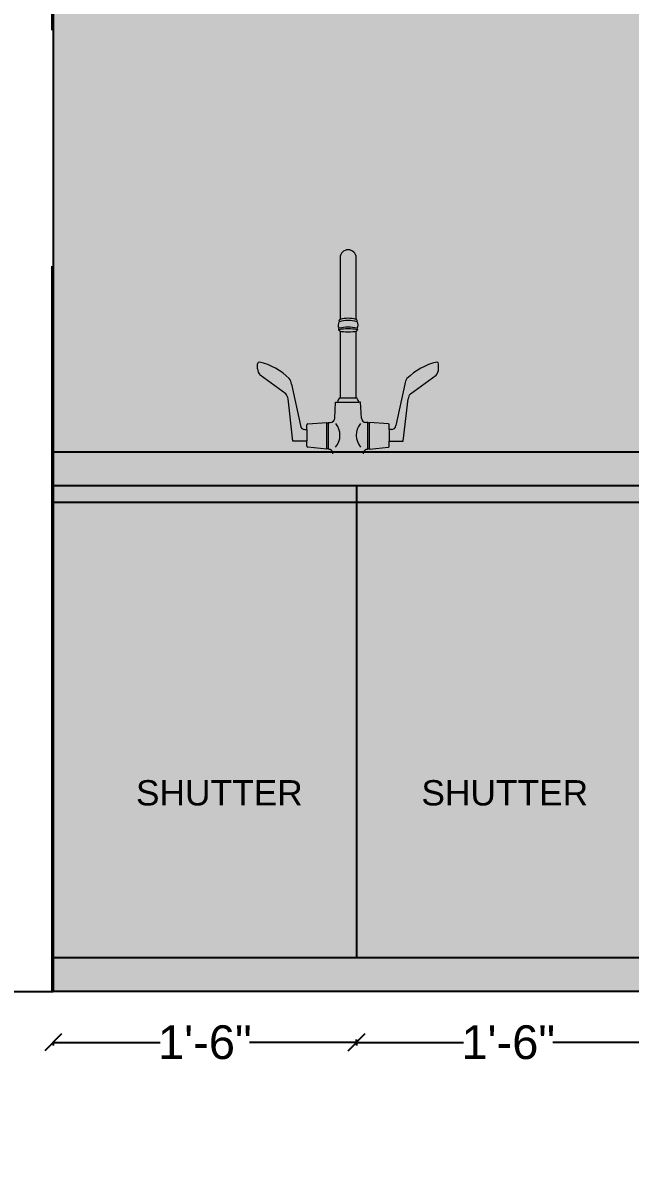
# Model space of a CAD drawing. Header units: inches. Extents: x 15448 to 46480, y -8154 to 0.
# Drawn here: x 17748.4 to 17784.4, y -1812.9 to -1744.9 of the extents above; entities that cross this region are included whole.
import ezdxf

# ---------------------------------------------------------------- set-up
doc = ezdxf.new("R2010")
doc.units = ezdxf.units.IN
doc.header["$MEASUREMENT"] = 0
doc.layers.add('IEL-HATCH-002', color=7, linetype='Continuous')
doc.layers.add('PDF4_Text', color=7, linetype='Continuous')
doc.styles.add('b.k', font='verdana.ttf')
doc.styles.add('PDF Arial', font='arial.ttf')
doc.styles.get("Standard").update_dxf_attribs({"font": 'arial.ttf'})
doc.dimstyles.get("Standard").update_dxf_attribs({"dimtxt": 0.18, "dimasz": 0.18, "dimexe": 0.18, "dimexo": 0.0625, "dimgap": 0.09, "dimtad": 0, "dimtih": 1, "dimtoh": 1, "dimdec": 0, "dimzin": 0, "dimdsep": 46, "dimlunit": 4, "dimtxsty": 'Standard', "dimcen": 0.09, "dimadec": 0, "dimazin": 0, "dimtfac": 1, "dimtdec": 0, "dimtofl": 0, "dimtmove": 0, "dimatfit": 3, "dimfxl": 1, "dimtolj": 1, "dimtzin": 0, "dimarcsym": 0})
doc.dimstyles.new('STANDARD$0', dxfattribs={"dimscale": 0, "dimtxt": 6, "dimasz": 3, "dimexe": 2, "dimexo": 2, "dimgap": 0, "dimtad": 0, "dimtih": 1, "dimtoh": 1, "dimdec": 1, "dimzin": 0, "dimdsep": 46, "dimlunit": 4, "dimtxsty": 'b.k', "dimcen": 2.5, "dimclrd": 256, "dimclre": 256, "dimclrt": 256, "dimadec": 0, "dimazin": 0, "dimtfac": 1, "dimtdec": 1, "dimtofl": 0, "dimtmove": 2, "dimatfit": 2, "dimfxl": 1, "dimfrac": 2, "dimtolj": 1, "dimtzin": 0, "dimlwd": 9, "dimlwe": 9, "dimarcsym": 0})

# ---------------------------------------------------------------- blocks, each defined once
blk = doc.blocks.new('_Oblique')
at = {"color": 0, "linetype": 'ByBlock', "lineweight": -2}
blk.add_line((-0.5, -0.5), (0.5, 0.5), dxfattribs=at)
blk = doc.blocks.new('*D80')
at = {"color": 1, "lineweight": -2, "transparency": 16777216}
for p, q in [((17815.42748877933, -4.230230480988611), (17815.42748877933, -4.010860402248454)), ((17776.92748877933, -4.151490323508133), (17776.92748877933, -4.37086040224829)), ((17776.92748877933, -4.19086040224829), (17793.42991715587, -4.19086040224829)), ((17815.42748877933, -4.19086040224829), (17798.9250604028, -4.19086040224829))]:
    blk.add_line(p, q, dxfattribs=at)
at = {"layer": 'Defpoints', "color": 0, "transparency": 16777216}
for p in [(17776.92748877933, 4.547473508864641e-13), (17815.42748877933, -4.19086040224829), (17815.42748877933, -3077.581337791647)]:
    blk.add_point(p, dxfattribs=at)
at = {"color": 1, "lineweight": -2, "transparency": 16777216, "rotation": 180}
blk.add_blockref('_Oblique', (17776.92748877933, -4.19086040224829), dxfattribs=at)
at = {"color": 1, "lineweight": -2, "transparency": 16777216}
blk.add_blockref('_Oblique', (17815.42748877933, -4.19086040224829), dxfattribs=at)
at = {"color": 1, "lineweight": 5, "transparency": 16777216, "insert": (17796.17748877933, -4.19086040224829), "char_height": 2, "attachment_point": 5}
blk.add_mtext('\\A1;3\'-3"', dxfattribs=at)
blk = doc.blocks.new('*D230')
at = {"color": 1, "lineweight": -2, "transparency": 16777216}
for p, q in [((17768.18194405507, -1805.322304177645), (17768.18194405507, -1805.142304177645)), ((17750.18194405507, -1805.282934098905), (17750.18194405507, -1805.502304177646)), ((17750.18194405507, -1805.322304177645), (17756.5278240005, -1805.322304177645)), ((17768.18194405507, -1805.322304177645), (17761.83606410964, -1805.322304177645))]:
    blk.add_line(p, q, dxfattribs=at)
at = {"layer": 'Defpoints', "color": 0, "transparency": 16777216}
for p in [(17750.18194405507, -1774.305809713263), (17750.18194405507, -1805.322304177645), (17768.18194405507, -1805.322304177645)]:
    blk.add_point(p, dxfattribs=at)
at = {"color": 1, "lineweight": -2, "transparency": 16777216, "rotation": 180}
blk.add_blockref('_Oblique', (17750.18194405507, -1805.322304177645), dxfattribs=at)
at = {"color": 1, "lineweight": -2, "transparency": 16777216}
blk.add_blockref('_Oblique', (17768.18194405507, -1805.322304177645), dxfattribs=at)
at = {"color": 1, "transparency": 16777216, "insert": (17759.18194405507, -1805.322304177645), "char_height": 2, "attachment_point": 5}
blk.add_mtext('\\A1;1\'-6"', dxfattribs=at)
blk = doc.blocks.new('*D231')
at = {"color": 1, "lineweight": -2, "transparency": 16777216}
for p, q in [((17786.18194405507, -1805.322304177645), (17786.18194405507, -1805.142304177645)), ((17768.18194405507, -1805.282934098905), (17768.18194405507, -1805.502304177646)), ((17768.18194405507, -1805.322304177645), (17774.5278240005, -1805.322304177645)), ((17786.18194405507, -1805.322304177645), (17779.83606410964, -1805.322304177645))]:
    blk.add_line(p, q, dxfattribs=at)
at = {"layer": 'Defpoints', "color": 0, "transparency": 16777216}
for p in [(17768.18194405507, -1774.305809713258), (17786.18194405507, -1805.322304177645), (17786.18194405507, -1805.322304177645)]:
    blk.add_point(p, dxfattribs=at)
at = {"color": 1, "lineweight": -2, "transparency": 16777216, "rotation": 180}
blk.add_blockref('_Oblique', (17768.18194405507, -1805.322304177645), dxfattribs=at)
at = {"color": 1, "lineweight": -2, "transparency": 16777216}
blk.add_blockref('_Oblique', (17786.18194405507, -1805.322304177645), dxfattribs=at)
at = {"color": 1, "transparency": 16777216, "insert": (17777.18194405507, -1805.322304177645), "char_height": 2, "attachment_point": 5}
blk.add_mtext('\\A1;1\'-6"', dxfattribs=at)
blk = doc.blocks.new('9I8UYTFRD')
at = {"lineweight": 0}
for p, q in [((16583.78773360515, -2758.366087550025), (16583.78773360515, -2762.021238664136)), ((16584.7452395985, -2762.021238664136), (16584.7452395985, -2758.366087550039)), ((16583.78501156922, -2762.710759276077), (16583.78501156922, -2766.665494101981)), ((16584.74251756256, -2766.665494101981), (16584.74251756256, -2762.710759276077)), ((16578.89689048971, -2764.960950730365), (16578.89689048971, -2764.661003013884)), ((16589.63063864207, -2764.960950730365), (16589.63063864207, -2764.661003013884)), ((16580.56233588687, -2766.431808813046), (16579.04026147101, -2765.324236444998)), ((16580.90447372902, -2765.861484641151), (16581.432549396, -2768.32027405961)), ((16587.62305540276, -2765.861484641151), (16587.09497973578, -2768.32027405961)), ((16587.96519324493, -2766.431808813046), (16589.48726766078, -2765.324236444998)), ((16580.98893675057, -2769.245440806266), (16580.7029024002, -2766.740543671371)), ((16583.47186908712, -2767.87564736497), (16583.51903768218, -2766.931467989019)), ((16583.51903768218, -2766.931467989019), (16583.625427237, -2766.931467989019)), ((16583.625427237, -2766.931467989019), (16584.90210189479, -2766.931467989019)), ((16583.78501156922, -2766.665494101981), (16584.74251756256, -2766.665494101981)), ((16585.0084914496, -2766.931467989019), (16584.90210189479, -2766.931467989019)), ((16585.05566004468, -2767.87564736497), (16585.0084914496, -2766.931467989019)), ((16587.53859238122, -2769.245440806266), (16587.82462673158, -2766.740543671371)), ((16581.69712104907, -2768.558972518498), (16581.82260324715, -2768.558972518498)), ((16581.82260324715, -2768.558972518498), (16581.82260324715, -2768.266440944932)), ((16581.82260324715, -2768.558972518498), (16581.82260324715, -2769.245440806266)), ((16581.87177983896, -2768.213398145912), (16582.99353835516, -2768.136409877687)), ((16582.99353835516, -2768.180853302667), (16583.09992790999, -2768.128350480656)), ((16582.99353835516, -2768.136409877687), (16582.99353835516, -2768.180853302667)), ((16582.99353835516, -2769.671690980886), (16582.99353835516, -2768.180853302667)), ((16583.09992790999, -2769.724193802893), (16583.09992790999, -2768.128350480656)), ((16583.09992790999, -2768.128350480656), (16583.20622647906, -2768.128350480656)), ((16585.42760122181, -2768.128350480656), (16585.32130265273, -2768.128350480656)), ((16585.42760122181, -2769.724193802893), (16585.42760122181, -2768.128350480656)), ((16585.53399077662, -2768.180853302667), (16585.42760122181, -2768.128350480656)), ((16586.65574929283, -2768.213398145912), (16585.53399077662, -2768.136409877687)), ((16585.53399077662, -2768.136409877687), (16585.53399077662, -2768.180853302667)), ((16585.53399077662, -2769.671690980886), (16585.53399077662, -2768.180853302667)), ((16586.70492588464, -2768.558972518498), (16586.70492588464, -2768.266440944932)), ((16586.70492588464, -2768.558972518498), (16586.70492588464, -2769.245440806266)), ((16586.83040808271, -2768.558972518498), (16586.70492588464, -2768.558972518498)), ((16581.82260324715, -2769.245440806266), (16580.98893675057, -2769.245440806266)), ((16581.82260324715, -2769.537972379832), (16581.82260324715, -2769.245440806266)), ((16586.70492588464, -2769.537972379832), (16586.70492588464, -2769.245440806266)), ((16586.70492588464, -2769.245440806266), (16587.53859238122, -2769.245440806266)), ((16582.99353835517, -2769.716134405862), (16581.87177983896, -2769.591015178852)), ((16583.09992790999, -2769.724193802893), (16582.99353835517, -2769.671690980886)), ((16582.99353835517, -2769.671690980886), (16582.99353835517, -2769.716134405862)), ((16585.42760122181, -2769.724193802893), (16585.53399077662, -2769.671690980886)), ((16585.53399077662, -2769.716134405862), (16586.65574929283, -2769.591015178852)), ((16585.53399077662, -2769.671690980886), (16585.53399077662, -2769.716134405862))]:
    blk.add_line(p, q, dxfattribs=at)
for centre, radius, start, end in [((16584.26648660182, -2758.36710991797), 0.4787540882936318, 0.1223538645905509, 179.8776461354094), ((16583.97832709019, -2762.359134353654), 0.3118063337434918, 140.4177340576887, 217.98515085909), ((16583.80691398278, -2762.106575314618), 0.08746559781497727, 102.6673660534285, 218.0260857317817), ((16584.26376456589, -2764.350483221737), 1.876211820525014, 73.55346756530395, 106.4465324346961), ((16584.2675332912, -2763.948367651046), 1.864676496936835, 73.56957674209235, 106.4974964802546), ((16584.26648660183, -2763.815950904085), 1.857470445539304, 75.06372270297324, 104.9362772970268), ((16584.71955312657, -2762.108670097659), 0.09112656258731817, 325.8407301976771, 73.62774472108515), ((16584.56267377025, -2762.355437524267), 0.3036703526516547, 319.9002363888092, 40.09976361119082), ((16583.76136172815, -2762.613333982892), 0.06862755520546777, 114.804740429168, 245.195259570832), ((16583.80598756277, -2762.622739534661), 0.09048462402119431, 215.7695111860157, 256.5958524688966), ((16584.72149064269, -2762.622663511534), 0.09057038749079653, 283.4243376118517, 324.2102987334277), ((16584.76616740364, -2762.613333982892), 0.06862755520537994, 294.804740429168, 65.195259570832), ((16579.00328004453, -2764.661003013884), 0.1063895548158282, 90, 180), ((16578.14567371192, -2768.198104769392), 3.743062589664376, 45.37414805875265, 76.75479752764352), ((16590.38185541987, -2768.198104769392), 3.743062589664376, 103.2452024723565, 134.6258519412473), ((16589.52424908726, -2764.661003013884), 0.1063895548158282, 0, 90), ((16579.4288382638, -2764.960950730365), 0.531947774079197, 180, 223.0734165504088), ((16589.098690868, -2764.960950730365), 0.531947774079197, 316.9265834495912, 0), ((16580.11599864483, -2765.983902037344), 0.7979216611187051, 8.825191446095005, 34.310393259942), ((16588.41153048696, -2765.983902037344), 0.7979216611188433, 145.689606740058, 171.174808553905), ((16580.17375909408, -2766.795094527675), 0.5319477740791564, 5.885987831976593, 43.07341655040884), ((16588.35377003771, -2766.795094527675), 0.5319477740792824, 136.9265834495912, 174.1140121680234), ((16584.04530148023, -2767.002530291771), 0.4258453134623725, 127.6785748136252, 170.393912118782), ((16584.48222765156, -2767.002530291771), 0.4258453134622449, 9.606087881218045, 52.32142518637482), ((16583.20622647906, -2767.862376593617), 0.2659738870395704, 270, 357.1400386724407), ((16585.32130265273, -2767.862376593617), 0.2659738870395704, 182.8599613275592, 270), ((16581.69712104907, -2768.292998631459), 0.26597388703954, 185.8859878319766, 270), ((16581.87579802456, -2768.266440944932), 0.05319477740791408, 94.33209030129878, 180), ((16582.68680808173, -2768.894769058297), 1.094949001923583, 319.9184086519199, 39.07170860968225), ((16585.84072105006, -2768.894769058297), 1.094949001923583, 140.9282913903178, 220.0815913480801), ((16586.65173110723, -2768.266440944932), 0.05319477740791408, 0, 85.66790969870122), ((16586.83040808271, -2768.292998631459), 0.26597388703954, 270, 354.1140121680234), ((16581.87579802456, -2769.537972379832), 0.05319477740796155, 180, 265.6679096987012), ((16583.09992790999, -2769.990167689935), 0.2659738870395445, 357.1400386724407, 90), ((16585.42760122181, -2769.990167689935), 0.2659738870395445, 90, 182.8599613275592), ((16586.65173110723, -2769.537972379832), 0.05319477740796155, 274.3320903012988, 0)]:
    blk.add_arc(centre, radius, start, end, dxfattribs=at)
for major_axis, ratio, start_param, end_param in [((0.5319477740791245, 6.239788973268863e-14), 0.1725725387257224, -0.05324306877923357, 3.194835722368983), ((0.531947774079175, 3.257133120195141e-17), 0.172572538725706, 3.592619465386186, 5.832158495383191)]:
    blk.add_ellipse((16584.26376456589, -2762.670744767791), major_axis=major_axis, ratio=ratio, start_param=start_param, end_param=end_param, dxfattribs=at)
blk = doc.blocks.new('rbg')
at = {"layer": 'IEL-HATCH-002', "true_color": 0x636466, "transparency": 33554687}
h = blk.add_hatch(color=251, dxfattribs=at)
h.dxf.hatch_style = 1
edge = h.paths.add_edge_path()
edge.add_ellipse((16162.77407827364, -2026.778419374701), major_axis=(0.5319477740792241, 3.257240694198406e-17), ratio=0.1725725387255677, start_angle=205.8419327633244, end_angle=334.1580672366752, ccw=False)
edge.add_line((16162.29532527697, -2026.818433882989), (16162.29532527697, -2030.773168708891))
edge.add_line((16162.29532527697, -2030.773168708891), (16163.25283127031, -2030.773168708891))
edge.add_line((16163.25283127031, -2030.773168708891), (16163.25283127031, -2026.818433882989))
h.paths.add_polyline_path([(16163.93791492956, -2032.236025087566), (16163.83161636048, -2032.236025087567, -0.3996680102520109), (16163.56597375242, -2031.98332197188), (16163.51880515735, -2031.03914259593), (16163.41241560254, -2031.03914259593), (16162.13574094475, -2031.03914259593), (16162.02935138993, -2031.03914259593), (16161.98218279486, -2031.983321971876, -0.3996680102564685), (16161.71654018681, -2032.236025087567), (16161.61024161773, -2032.236025087566), (16161.61024161773, -2033.831868409806, -0.307706094489626), (16161.85756146303, -2033.999990354048), (16163.69059508426, -2033.999990354048, -0.3077060944896259), (16163.93791492956, -2033.831868409806)])
h.paths.add_polyline_path([(16161.50385206291, -2032.288527909577), (16161.50385206291, -2032.244084484597), (16160.38209354651, -2032.321072752836, 0.3922375735150578), (16160.3329169549, -2032.374115551841), (16160.3329169549, -2032.666647125408), (16160.3329169549, -2033.353115413176), (16160.3329169549, -2033.645646986742, 0.392237574813577), (16160.38209354675, -2033.698689785767), (16161.50385206292, -2033.823809012772), (16161.50385206292, -2033.779365587796)])
h.paths.add_polyline_path([(16160.3329169549, -2032.666647125408), (16160.20743475682, -2032.666647125409, -0.3844349192868502), (16159.94286310375, -2032.42794866654), (16159.41478743677, -2029.969159248081, 0.1116607967816586), (16159.2853925002, -2029.641807440894, 0.1377860701650862), (16157.51359375229, -2028.662288065978, 0.4142135624037675), (16157.40720419746, -2028.768677620794), (16157.40720419747, -2029.068625337278, 0.1901878391889804), (16157.55057517876, -2029.43191105191), (16159.0726495946, -2030.539483419946, -0.1580741381154042), (16159.21189231021, -2030.836625344886), (16159.49925045832, -2033.353115413176), (16160.3329169549, -2033.353115413176)])
h.paths.add_polyline_path([(16165.21523959239, -2032.666647125408), (16165.21523959239, -2032.374115551841, 0.3963307534029113), (16165.16531101332, -2032.321021142608), (16164.04430448437, -2032.244084484597), (16164.04430448437, -2032.288527909577), (16164.04430448437, -2033.779365587796), (16164.04430448437, -2033.823809012772), (16165.16981260634, -2033.698271560478, 0.3719132293055749), (16165.21523959239, -2033.645646986742), (16165.21523959239, -2033.353115413176)])
h.paths.add_polyline_path([(16166.33494043936, -2030.848218278005, -0.1636999569565669), (16166.47550695267, -2030.539483419962), (16167.99758136853, -2029.43191105191, 0.190187839190552), (16168.14095234983, -2029.068625337274), (16168.14095234982, -2028.768677620791, 0.414213562354826), (16168.03456279501, -2028.662288065978, 0.1377860701693942), (16166.26276404705, -2029.641807440939, 0.1116607967644996), (16166.13336911051, -2029.969159248081), (16165.60529344353, -2032.42794866654, -0.384434919286847), (16165.34072179046, -2032.666647125409), (16165.21523959239, -2032.666647125408), (16165.21523959239, -2033.353115413176), (16166.04890608897, -2033.353115413176)])
h.paths.add_polyline_path([(16163.30527223656, -2026.267511839721, 0.1446719927147592), (16162.2483283826, -2026.268130494706, 0.3519957961267001), (16162.24288431072, -2026.65871242263, -0.1445167299838967), (16163.30527223656, -2026.658712422631, 0.3649564811703376)])
h.paths.add_polyline_path([(16163.30527223657, -2026.658712422633, 0.1445167299837174), (16162.24288431073, -2026.658712422627, 0.6394683948307572), (16162.24288431072, -2026.783304756972, 0.1800470581958725), (16162.29532527697, -2026.818433882986), (16162.29532527697, -2030.773168708891), (16163.25283127031, -2030.773168708891), (16163.25283127031, -2026.818433882991, 0.1798651607330376), (16163.30527223658, -2026.783304756968, 0.6394683947050489)])
h.paths.add_polyline_path([(16163.2555533063, -2026.128913271057, 0.1320818815335537), (16162.29102914406, -2026.130800134446, 0.5238808381533202), (16162.24832838259, -2026.268130494709, -0.1446719927179822), (16163.30527223657, -2026.267511839724, 0.5083554109308823)])
h = blk.add_hatch(color=251, dxfattribs=at)
h.dxf.hatch_style = 1
edge = h.paths.add_edge_path()
edge.add_ellipse((16162.77407827364, -2026.778419374701), major_axis=(0.5319477740792241, 3.257240694198406e-17), ratio=0.1725725387255677, start_angle=205.8419327633244, end_angle=334.1580672366752, ccw=False)
edge.add_line((16162.29532527697, -2026.818433882989), (16162.29532527697, -2030.773168708891))
edge.add_line((16162.29532527697, -2030.773168708891), (16163.25283127031, -2030.773168708891))
edge.add_line((16163.25283127031, -2030.773168708891), (16163.25283127031, -2026.818433882989))
at = {"lineweight": 5}
blk.add_blockref('9I8UYTFRD', (-421.4896862922506, 735.8923253930898), dxfattribs=at)

msp = doc.modelspace()

# ---------------------------------------------------------------- hatches: boundary and pattern name
at = {"layer": 'IEL-HATCH-002', "true_color": 0xae9490, "transparency": 33554687}
h = msp.add_hatch(color=253, dxfattribs=at)
h.dxf.hatch_style = 1
h.paths.add_polyline_path([(17767.68194405507, -1682.305816504342), (17750.18194405507, -1682.305816504342), (17750.18194405507, -1708.305816504342), (17767.68194405507, -1708.305816504342), (17767.68194405507, -1706.986103409219)])
h.paths.add_polyline_path([(17785.18194405507, -1682.305816504342), (17767.68194405507, -1682.305816504342), (17767.68194405507, -1706.986103409219), (17767.68194405507, -1708.305816504342), (17785.18194405507, -1708.305816504342)])
h.paths.add_polyline_path([(17803.18194405507, -1682.305816504342), (17785.18194405507, -1682.305816504342), (17785.18194405507, -1708.305816504342), (17803.18194405507, -1708.305816504342)])
h.paths.add_polyline_path([(17821.18194405507, -1682.305816504342), (17803.18194405507, -1682.305816504342), (17803.18194405507, -1708.305816504342), (17821.18194405507, -1708.305816504342)])
h.paths.add_polyline_path([(17840.18194405508, -1682.305816504342), (17821.18194405507, -1682.305816504342), (17821.18194405507, -1708.305816504342), (17840.18194405508, -1708.305816504342)])
h.paths.add_polyline_path([(17859.18194405508, -1682.305816504342), (17840.18194405508, -1682.305816504342), (17840.18194405508, -1708.305816504342), (17859.18194405508, -1708.305816504342)])
h.paths.add_polyline_path([(17785.18194405507, -1708.305816504342), (17767.68194405507, -1708.305816504342), (17767.68194405507, -1740.305816504342), (17785.18194405507, -1740.305816504342)])
h.paths.add_polyline_path([(17767.68194405507, -1708.305816504342), (17750.18194405507, -1708.305816504342), (17750.18194405507, -1740.305816504342), (17767.68194405507, -1740.305816504342)])
h.paths.add_polyline_path([(17834.84861072174, -1708.305816504342), (17821.18194405507, -1708.305816504342), (17821.18194405507, -1740.305816504342), (17834.84861072174, -1740.305816504342)])
h.paths.add_polyline_path([(17848.51527738841, -1708.305816504342), (17840.18194405508, -1708.305816504342), (17834.84861072174, -1708.305816504342), (17834.84861072174, -1740.305816504342), (17848.51527738841, -1740.305816504342)])
h.paths.add_polyline_path([(17862.18194405508, -1708.305816504342), (17848.51527738841, -1708.305816504342), (17848.51527738841, -1740.305816504342), (17862.18194405508, -1740.305816504342)])
h.paths.add_polyline_path([(17868.02021404161, -1695.539426523792), (17859.18194405508, -1708.305816504342), (17862.18194405508, -1708.305816504342), (17877.18194405508, -1708.305816504342)])
h.paths.add_polyline_path([(17859.18194405508, -1683.223761116094), (17859.18194405508, -1708.305816504342), (17868.02021404161, -1695.539426523791)])
h.paths.add_polyline_path([(17877.18194405508, -1682.305816504342), (17859.18194405508, -1682.305816504342), (17859.18194405508, -1683.223761116094), (17868.02021404161, -1695.539426523792)])
h.paths.add_polyline_path([(17877.18194405508, -1682.305816504342), (17868.02021404161, -1695.539426523792), (17877.18194405508, -1708.305816504342)])
h.paths.add_polyline_path([(17877.18194405508, -1708.305816504342), (17862.18194405508, -1708.305816504342), (17869.68194405508, -1724.305816504342)])
h.paths.add_polyline_path([(17862.18194405508, -1708.305816504342), (17862.18194405508, -1740.305816504342), (17869.68194405508, -1724.305816504342)])
h.paths.add_polyline_path([(17877.18194405508, -1708.305816504342), (17869.68194405508, -1724.305816504342), (17877.18194405508, -1740.305816504342)])
h.paths.add_polyline_path([(17869.68194405508, -1724.305816504342), (17862.18194405508, -1740.305816504342), (17877.18194405508, -1740.305816504342)])
h.paths.add_polyline_path([(17877.18194405508, -1772.305816504342), (17853.18194405508, -1772.305816504342), (17865.18194405508, -1786.305816504342)])
h.paths.add_polyline_path([(17865.18194405508, -1786.305816504342), (17853.18194405508, -1800.305816504342), (17877.18194405508, -1800.305816504342)])
h.paths.add_polyline_path([(17877.18194405508, -1772.305816504342), (17865.18194405508, -1786.305816504342), (17877.18194405508, -1800.305816504342)])
h.paths.add_polyline_path([(17853.18194405508, -1772.305816504342), (17853.18194405508, -1800.305816504342), (17865.18194405508, -1786.305816504342)])
h.paths.add_polyline_path([(17853.18194405508, -1773.305816504342), (17836.68194389196, -1773.305816504342), (17836.68194389196, -1800.305816504342), (17853.18194405508, -1800.305816504342)])
h.paths.add_polyline_path([(17836.68194389196, -1773.305816504342), (17820.18194405508, -1773.305816504342), (17820.18194405508, -1800.305816504342), (17836.68194389196, -1800.305816504342)])
h.paths.add_polyline_path([(17820.18194405508, -1779.305816504342), (17786.18194405507, -1779.305816504342), (17786.18194405507, -1786.305816504342), (17820.18194405508, -1786.305816504342)])
h.paths.add_polyline_path([(17820.18194405508, -1773.305816504342), (17786.18194405507, -1773.305816504342), (17786.18194405507, -1778.305816504342), (17820.18194405508, -1778.305816504342)])
h.paths.add_polyline_path([(17820.18194405508, -1787.305816504342), (17786.18194405507, -1787.305816504342), (17786.18194405507, -1800.305816504342), (17820.18194405508, -1800.305816504342)])
h.paths.add_polyline_path([(17786.18194405507, -1773.305816504342), (17768.18194405507, -1773.305816504342), (17768.18194405507, -1800.305816504342), (17786.18194405507, -1800.305816504342)])
h.paths.add_polyline_path([(17768.18194405507, -1773.305816504342), (17750.18194405507, -1773.305816504342), (17750.18194405507, -1800.305816504342), (17768.18194405507, -1800.305816504342)])
h.paths.add_polyline_path([(17877.18194405508, -1800.305816504342), (17750.18194405507, -1800.305816504342), (17750.18194405507, -1802.305816504342), (17877.18194405508, -1802.305816504342)])
h.paths.add_polyline_path([(17762.64220975884, -1729.599302179649), (17776.19950853101, -1729.599302179649), (17776.19950853101, -1726.508238059595), (17762.64220975884, -1726.508238059595)], flags=9)
h.paths.add_polyline_path([(17836.64527933592, -1734.599302179649), (17844.21690280113, -1734.599302179649), (17844.21690280113, -1728.98265825059), (17836.64527933592, -1728.98265825059)], flags=24)
h.paths.add_polyline_path([(17862.15346487481, -1730.429328693066), (17878.7383898407, -1730.429328693066), (17878.7383898407, -1722.312684764007), (17862.15346487481, -1722.312684764007)], flags=9)
h.paths.add_polyline_path([(17857.42400096617, -1790.629188828697), (17874.9379845951, -1790.629188828697), (17874.9379845951, -1785.012544899639), (17857.42400096617, -1785.012544899639)], flags=9)
h.paths.add_polyline_path([(17840.05976028297, -1791.080783752757), (17850.70505359812, -1791.080783752757), (17850.70505359812, -1787.989719632703), (17840.05976028297, -1787.989719632703)], flags=24)
h.paths.add_polyline_path([(17823.12648019442, -1791.080783752757), (17833.77177350956, -1791.080783752757), (17833.77177350956, -1787.989719632703), (17823.12648019442, -1787.989719632703)], flags=24)
h.paths.add_polyline_path([(17789.52547382662, -1798.452290844554), (17815.53911639142, -1798.452290844554), (17815.53911639142, -1795.361226724499), (17789.52547382662, -1795.361226724499)], flags=24)
h.paths.add_polyline_path([(17771.55976044609, -1792.080783752757), (17782.20505376123, -1792.080783752757), (17782.20505376123, -1788.989719632703), (17771.55976044609, -1788.989719632703)], flags=24)
h.paths.add_polyline_path([(17754.62648035754, -1792.080783752757), (17765.27177367268, -1792.080783752757), (17765.27177367268, -1788.989719632703), (17754.62648035754, -1788.989719632703)], flags=24)
at = {"layer": 'IEL-HATCH-002', "true_color": 0x755f48, "transparency": 33554687}
h = msp.add_hatch(dxfattribs=at)
h.set_pattern_fill('AR-RROOF', color=37, scale=10, angle=90)
h.set_pattern_definition([(90, (1604.907876688614, 263.6941738497062), (-9.999999999999998, 22), [150, -20, 50, -10]), (90, (1599.907876688614, 276.9941738497064), (-13.3, -10), [30, -3.3, 60, -7.5]), (90, (1596.407876688614, 268.6941738497062), (-6.699999999999997, 52), [80, -14, 40, -10])])
h.paths.add_polyline_path([(17750.18194405507, -1706.305816504342), (17714.18194405507, -1706.305816504342), (17714.18194405507, -1802.305816504342), (17750.18194405507, -1802.305816504342)])
at = {"layer": 'IEL-HATCH-002', "true_color": 0xefebe6, "transparency": 33554687}
h = msp.add_hatch(color=7, dxfattribs=at)
h.dxf.hatch_style = 1
edge = h.paths.add_edge_path()
edge.add_line((17877.18194405508, -1740.305816504342), (17866.56230664026, -1740.305816504342))
edge.add_line((17866.56230664026, -1740.305816504342), (17866.56230664026, -1746.305816504342))
edge.add_line((17866.56230664026, -1746.305816504342), (17836.56230664026, -1746.305816504342))
edge.add_line((17836.56230664026, -1746.305816504342), (17836.56230664026, -1740.305816504342))
edge.add_line((17836.56230664026, -1740.305816504342), (17821.18194405507, -1740.305816504342))
edge.add_arc((17803.29176402333, -1793.84416826782), 56.44832726589844, 64.57924020242899, 71.52262198943419, ccw=False)
edge.add_line((17827.52290890427, -1742.861178272364), (17827.29176402435, -1743.347513406685))
edge.add_arc((17803.29176402333, -1793.844168267821), 55.90985737965612, 64.57924020243424, 77.3380518498787)
edge.add_arc((17803.29176402333, -1802.324517634134), 64.21087999945047, 78.9969723192388, 81.01413112799632)
edge.add_line((17813.32091672387, -1738.901704653212), (17810.99359073384, -1741.68087314405))
edge.add_line((17810.99359073384, -1741.68087314405), (17795.58993731283, -1741.68087314405))
edge.add_line((17795.58993731283, -1741.68087314405), (17793.2626113228, -1738.901704653209))
edge.add_arc((17803.29176402333, -1802.324517634134), 64.21087999945048, 98.98586887198724, 101.0030276807595)
edge.add_arc((17803.29176402333, -1793.844168267821), 55.90985737965611, 102.6619481501194, 115.420759797566)
edge.add_line((17779.29176402232, -1743.347513406686), (17779.06061914239, -1742.861178272366))
edge.add_arc((17803.29176402333, -1793.84416826782), 56.44832726589843, 99.69944547874888, 115.42075979757541, ccw=False)
edge.add_line((17793.78135889421, -1738.202764211147), (17793.7813588942, -1710.589716754079))
edge.add_line((17793.7813588942, -1710.589716754079), (17812.80216915247, -1710.589716754081))
edge.add_line((17812.80216915247, -1710.589716754081), (17812.80216915248, -1738.202764211152))
edge.add_arc((17803.29176402333, -1793.84416826782), 56.44832726589843, 71.52262198943419, 80.3005545212211, ccw=False)
edge.add_line((17821.18194405507, -1740.305816504342), (17821.18194405507, -1708.305816504342))
edge.add_line((17821.18194405507, -1708.305816504342), (17785.18194405507, -1708.305816504342))
edge.add_line((17785.18194405507, -1708.305816504342), (17785.18194405507, -1740.305816504342))
edge.add_line((17785.18194405507, -1740.305816504342), (17750.18194405507, -1740.305816504342))
edge.add_line((17750.18194405507, -1740.305816504342), (17750.18194405507, -1770.305816504342))
edge.add_line((17750.18194405507, -1770.305816504342), (17766.76543815164, -1770.305816504342))
edge.add_arc((17766.51811830635, -1770.403668447139), 0.2659738870397589, 21.58619770526947, 113.5781784777835)
edge.add_line((17766.41172875153, -1770.159899353091), (17766.41172875153, -1770.129635163066))
edge.add_line((17766.41172875153, -1770.129635163066), (17765.24079364351, -1769.999030854316))
edge.add_line((17765.24079364351, -1769.999030854316), (17765.24079364351, -1769.65894156347))
edge.add_line((17765.24079364351, -1769.65894156347), (17765.24079364351, -1768.972473275702))
edge.add_line((17765.24079364351, -1768.972473275702), (17765.24079364351, -1768.630273979468))
edge.add_line((17765.24079364351, -1768.630273979468), (17766.51633492738, -1768.542731328286))
edge.add_line((17766.51633492738, -1768.542731328286), (17766.54360047779, -1768.529275887639))
edge.add_arc((17766.62441687542, -1768.275877350821), 0.2659738870397133, 252.3109569997357, 357.1400386748787)
edge.add_line((17766.89005948348, -1768.28914812217), (17766.93722807854, -1767.344968746223))
edge.add_line((17766.93722807854, -1767.344968746223), (17767.04361763336, -1767.344968746223))
edge.add_arc((17767.46349187659, -1767.416031048975), 0.4258453134625201, 127.6785748160328, 170.3939121199089, ccw=False)
edge.add_line((17767.20320196558, -1767.078994859188), (17767.20320196558, -1763.12426003328))
edge.add_arc((17767.22417795913, -1763.036240291864), 0.09048462402216229, 136.5629318753044, 256.5958524679303, ccw=False)
edge.add_arc((17767.39651748655, -1762.772635110857), 0.3118063337435411, 140.4177340594418, 220.2322478675439, ccw=False)
edge.add_arc((17767.22510437914, -1762.520076071822), 0.08746559781488542, 102.66736605383898, 218.0260857354626, ccw=False)
edge.add_line((17767.20592400152, -1762.434739421341), (17767.20592400152, -1758.78163304312))
edge.add_arc((17767.68467699818, -1758.78061067161), 0.4787540882930991, 0.12235303022089283, 180.1223542911982, ccw=False)
edge.add_line((17768.16342999486, -1758.779588310636), (17768.16342999486, -1762.434739421336))
edge.add_arc((17768.13774352293, -1762.522170854863), 0.09112656258758058, -34.15926980995249, 73.62774472470232, ccw=False)
edge.add_arc((17767.98086416661, -1762.768938281471), 0.3036703526517747, -40.09976361160699, 40.0997636105086, ccw=False)
edge.add_arc((17768.1843578, -1763.026834740096), 0.06862755520546365, -37.445863914165784, 65.19525957482449, ccw=False)
edge.add_ellipse((17767.68195496225, -1763.084245524995), major_axis=(-0.5319477740800539, 3.257240694203488e-17), ratio=0.1725725387252985, start_angle=176.949396870645, end_angle=363.0506031293549, ccw=False)
edge.add_arc((17768.13968103905, -1763.036164268737), 0.0905703874920893, 284.25865736299437, 341.51793163322634, ccw=False)
edge.add_ellipse((17767.68195496225, -1763.084245524995), major_axis=(0.5319477740792241, 3.257240694198406e-17), ratio=0.1725725387255677, start_angle=205.8419327633244, end_angle=334.1580672366752)
edge.add_line((17768.16070795892, -1763.124260033283), (17768.16070795892, -1767.078994859183))
edge.add_arc((17767.90041804792, -1767.416031048975), 0.4258453134622523, 9.606087880091025, 52.32142518517202, ccw=False)
edge.add_line((17768.32029229115, -1767.344968746223), (17768.42668184597, -1767.344968746223))
edge.add_line((17768.42668184597, -1767.344968746223), (17768.47385044103, -1768.289148122174))
edge.add_arc((17768.73949304909, -1768.275877350821), 0.2659738870397132, 182.8599613260019, 270)
edge.add_line((17768.73949304909, -1768.541851237861), (17768.95218117299, -1768.54185123786))
edge.add_line((17768.95218117299, -1768.541851237859), (17768.95218117299, -1768.549910634891))
edge.add_line((17768.95218117299, -1768.549910634891), (17770.123116281, -1768.630273979467))
edge.add_line((17770.123116281, -1768.630273979467), (17770.123116281, -1768.972473275702))
edge.add_line((17770.123116281, -1768.972473275702), (17770.24859847908, -1768.972473275703))
edge.add_arc((17770.24859847908, -1768.706499388663), 0.2659738870392141, 270, 354.1140121628374)
edge.add_line((17770.51317013214, -1768.733774816834), (17771.04124579913, -1766.274985398375))
edge.add_arc((17771.82972088332, -1766.397402794547), 0.7979216611187371, 145.6896067433985, 171.1748085541884, ccw=False)
edge.add_arc((17773.80004581624, -1768.611605526593), 3.743062589661878, 104.012676902453, 134.6258519405013, ccw=False)
edge.add_arc((17772.94243948362, -1765.074503771088), 0.1063895548159052, 0, 117.25787937654431, ccw=False)
edge.add_line((17773.04882903843, -1765.074503771088), (17773.04882903844, -1765.374451487572))
edge.add_arc((17772.51688126436, -1765.374451487568), 0.5319477740794873, 316.92658344834155, 359.9999999996326, ccw=False)
edge.add_line((17772.90545805715, -1765.737737202204), (17771.38338364128, -1766.845309570256))
edge.add_arc((17771.77196043407, -1767.208595284881), 0.5319477740799221, 136.9265834499852, 174.114012136729)
edge.add_line((17771.24281712797, -1767.154044428299), (17770.95678277758, -1769.65894156347))
edge.add_line((17770.95678277758, -1769.65894156347), (17770.123116281, -1769.65894156347))
edge.add_line((17770.123116281, -1769.65894156347), (17770.123116281, -1769.999030854317))
edge.add_line((17770.123116281, -1769.999030854317), (17768.83582419913, -1770.142613441739))
edge.add_line((17768.83582419913, -1770.142613441739), (17768.84579161817, -1770.1376945601))
edge.add_arc((17768.84579161817, -1770.403668447139), 0.2659738870397589, 90.00000000117554, 158.4138022947305)
edge.add_line((17768.59847177288, -1770.305816504342), (17787.72914844222, -1770.305816504342))
edge.add_line((17787.72914844222, -1770.305816504342), (17787.72914844223, -1768.150358203081))
edge.add_line((17787.72914844223, -1768.150358203081), (17791.42712789868, -1768.150358203081))
edge.add_line((17791.42712789868, -1768.150358203081), (17789.83958395999, -1767.724977086758))
edge.add_line((17789.83958395999, -1767.724977086758), (17790.05227451814, -1766.93120511741))
edge.add_line((17790.05227451814, -1766.93120511741), (17791.63981845684, -1767.356586233739))
edge.add_line((17791.63981845684, -1767.356586233738), (17791.42712789867, -1768.150358203081))
edge.add_line((17791.42712789868, -1768.150358203081), (17793.6498450325, -1768.150358203081))
edge.add_line((17793.6498450325, -1768.150358203081), (17793.64984503251, -1767.328584990537))
edge.add_line((17793.6498450325, -1767.328584990537), (17794.47161824505, -1767.328584990537))
edge.add_line((17794.47161824505, -1767.328584990537), (17794.47161824505, -1768.150358203081))
edge.add_line((17794.47161824505, -1768.150358203081), (17796.69433537888, -1768.150358203082))
edge.add_line((17796.69433537887, -1768.150358203082), (17796.48164482071, -1767.356586233735))
edge.add_line((17796.48164482071, -1767.356586233735), (17798.0691887594, -1766.931205117413))
edge.add_line((17798.06918875941, -1766.931205117413), (17798.28187931757, -1767.724977086757))
edge.add_line((17798.28187931757, -1767.724977086757), (17796.69433537887, -1768.150358203082))
edge.add_line((17796.69433537887, -1768.150358203082), (17809.580456976, -1768.150358203083))
edge.add_line((17809.58045697599, -1768.150358203082), (17807.9929130373, -1767.724977086757))
edge.add_line((17807.9929130373, -1767.724977086757), (17808.20560359545, -1766.93120511741))
edge.add_line((17808.20560359545, -1766.93120511741), (17809.79314753415, -1767.356586233736))
edge.add_line((17809.79314753415, -1767.356586233736), (17809.58045697599, -1768.150358203083))
edge.add_line((17809.58045697599, -1768.150358203082), (17811.80317410981, -1768.150358203083))
edge.add_line((17811.80317410981, -1768.150358203083), (17811.80317410981, -1767.328584990539))
edge.add_line((17811.80317410981, -1767.328584990538), (17812.62494732236, -1767.328584990538))
edge.add_line((17812.62494732236, -1767.328584990538), (17812.62494732236, -1768.150358203083))
edge.add_line((17812.62494732236, -1768.150358203083), (17814.84766445618, -1768.150358203083))
edge.add_line((17814.84766445618, -1768.150358203083), (17814.63497389802, -1767.356586233735))
edge.add_line((17814.63497389802, -1767.356586233735), (17816.22251783672, -1766.93120511741))
edge.add_line((17816.22251783672, -1766.93120511741), (17816.43520839488, -1767.724977086759))
edge.add_line((17816.43520839488, -1767.724977086759), (17814.84766445617, -1768.150358203083))
edge.add_line((17814.84766445617, -1768.150358203083), (17818.54564391264, -1768.150358203083))
edge.add_line((17818.54564391264, -1768.150358203083), (17818.54564391262, -1770.305816504342))
edge.add_line((17818.54564391261, -1770.305816504342), (17852.18194405507, -1770.305816504342))
edge.add_line((17852.18194405508, -1770.305816504342), (17852.18194405508, -1770.005816504342))
edge.add_arc((17852.38194405507, -1770.005816504342), 0.2000000000003866, 90, 179.9999999999349, ccw=False)
edge.add_line((17852.38194405507, -1769.805816504341), (17852.48194405507, -1769.805816504341))
edge.add_arc((17852.48194405507, -1770.005816504342), 0.2000000000003865, 0, 90, ccw=False)
edge.add_line((17852.68194405508, -1770.005816504342), (17852.68194405508, -1770.305816504342))
edge.add_line((17852.68194405508, -1770.305816504342), (17877.18194405508, -1770.305816504342))
edge.add_line((17877.18194405508, -1770.305816504342), (17877.18194405508, -1740.305816504342))
h.paths.add_polyline_path([(17804.05838320539, -1742.77697870868), (17803.29176402333, -1742.77697870868), (17802.52514484129, -1742.776978708681), (17801.66538024183, -1741.87944931009), (17803.29176402334, -1741.879449310087), (17804.91814780484, -1741.879449310088)], flags=16)
h.paths.add_polyline_path([(17848.30514429374, -1751.484247748378), (17854.86858222007, -1751.484247748378), (17854.86858222007, -1747.362828921639), (17848.30514429374, -1747.362828921639)], flags=24)
h.paths.add_polyline_path([(17836.64499776246, -1745.065707363829), (17836.64499776246, -1741.520004771741), (17832.52357893572, -1741.520004771741), (17832.52357893572, -1745.065707363829)], flags=25)
at = {"layer": 'IEL-HATCH-002', "true_color": 0x636466, "transparency": 33554687}
h = msp.add_hatch(color=251, dxfattribs=at)
h.dxf.hatch_style = 1
h.paths.add_polyline_path([(17768.84579161817, -1768.54185123786), (17768.73949304909, -1768.541851237861, -0.3996680102520109), (17768.47385044104, -1768.289148122174), (17768.42668184597, -1767.344968746223), (17768.32029229115, -1767.344968746223), (17767.04361763336, -1767.344968746223), (17766.93722807854, -1767.344968746223), (17766.89005948348, -1768.28914812217, -0.3996680102564683), (17766.62441687542, -1768.541851237861), (17766.51811830635, -1768.54185123786), (17766.51811830635, -1770.1376945601, -0.3077060944896258), (17766.76543815165, -1770.305816504342), (17768.59847177288, -1770.305816504342, -0.3077060944896259), (17768.84579161817, -1770.1376945601)], flags=17)
h.paths.add_polyline_path([(17766.41172875153, -1768.549910634891), (17765.28997023513, -1768.62689890313, 0.3922375735150286), (17765.24079364351, -1768.679941702135), (17765.24079364351, -1768.972473275702), (17765.24079364351, -1769.65894156347), (17765.24079364351, -1769.951473137035, 0.3922375748135759), (17765.28997023537, -1770.004515936061), (17766.41172875153, -1770.129635163066), (17766.41172875153, -1770.08519173809)], flags=17)
h.paths.add_polyline_path([(17765.24079364351, -1768.972473275702), (17765.11531144543, -1768.972473275703, -0.3844349192868459), (17764.85073979237, -1768.733774816834), (17764.32266412539, -1766.274985398375, 0.111660796781661), (17764.19326918881, -1765.947633591188, 0.1377860701650858), (17762.4214704409, -1764.968114216272, 0.414213562403765), (17762.31508088607, -1765.074503771088), (17762.31508088608, -1765.374451487572, 0.1901878391889804), (17762.45845186738, -1765.737737202204), (17763.98052628322, -1766.845309570239, -0.1580741381154157), (17764.11976899883, -1767.14245149518), (17764.40712714694, -1769.65894156347), (17765.24079364351, -1769.65894156347)])
h.paths.add_polyline_path([(17770.123116281, -1768.972473275702), (17770.123116281, -1768.679941702135, 0.396330753402911), (17770.07318770194, -1768.626847292902), (17768.95218117299, -1768.549910634891), (17768.95218117299, -1768.594354059871), (17768.95218117299, -1770.129635163066), (17770.07768929495, -1770.004097710772, 0.3719132293055717), (17770.123116281, -1769.951473137035), (17770.123116281, -1769.65894156347)], flags=17)
h.paths.add_polyline_path([(17771.24281712797, -1767.154044428299, -0.1636999569565625), (17771.38338364128, -1766.845309570256), (17772.90545805715, -1765.737737202204, 0.190187839190552), (17773.04882903844, -1765.374451487568), (17773.04882903843, -1765.074503771084, 0.4142135623545729), (17772.94243948362, -1764.968114216272, 0.1377860701694029), (17771.17064073567, -1765.947633591233, 0.1116607967644983), (17771.04124579913, -1766.274985398375), (17770.51317013214, -1768.733774816834, -0.3844349192868485), (17770.24859847908, -1768.972473275703), (17770.123116281, -1768.972473275702), (17770.123116281, -1769.65894156347), (17770.95678277758, -1769.65894156347)], flags=17)
edge = h.paths.add_edge_path(flags=17)
edge.add_ellipse((17767.68195496225, -1763.084245524995), major_axis=(0.5319477740792241, 3.257240694198406e-17), ratio=0.1725725387255677, start_angle=205.8419327633244, end_angle=334.1580672366752, ccw=False)
edge.add_line((17767.20320196558, -1763.1284165785), (17767.20320196558, -1767.078994859185))
edge.add_line((17767.20320196558, -1767.078994859185), (17768.16070795892, -1767.078994859185))
edge.add_line((17768.16070795892, -1767.078994859185), (17768.16070795892, -1763.124260033283))
h.paths.add_polyline_path([(17768.21314892518, -1762.573337990014, 0.1446719927147617), (17767.15620507121, -1762.573956645, 0.3519957961267015), (17767.15076099934, -1762.964538572924, -0.1445167299838956), (17768.21314892518, -1762.964538572925, 0.3649564811703312)], flags=17)
edge = h.paths.add_edge_path(flags=17)
edge.add_ellipse((17767.68195496225, -1763.084245524995), major_axis=(-0.5319477740800539, 3.257240694203488e-17), ratio=0.1725725387252985, start_angle=176.949396870645, end_angle=363.0506031293548)
edge.add_arc((17767.22417795913, -1763.036240291864), 0.09048462402216229, 215.7695111858128, 256.59585243601)
edge.add_ellipse((17767.68195496225, -1763.084245524995), major_axis=(0.5319477740792241, 3.257240694198406e-17), ratio=0.1725725387255677, start_angle=205.8419327633244, end_angle=334.1580672366752)
edge.add_arc((17768.13968103905, -1763.036164268737), 0.09057038749208929, 283.4243375841406, 324.2102987232904)
h.paths.add_polyline_path([(17767.19890583267, -1762.43662628474, 0.5238808381533775), (17767.1562050712, -1762.573956645003, -0.1446719927179803), (17768.21314892518, -1762.573337990018, 0.5083554109298111), (17768.16342999491, -1762.434739421351, 0.1320818815335934)], flags=17)
edge = h.paths.add_edge_path(flags=17)
edge.add_arc((17767.17955212451, -1763.026834740096), 0.06862755520546367, 114.8047404185465, 245.195259568275)
edge.add_ellipse((17767.68195496225, -1763.084245524995), major_axis=(-0.5319477740800539, 3.257240694203488e-17), ratio=0.1725725387252985, start_angle=176.949396870645, end_angle=363.0506031293549, ccw=False)
edge.add_arc((17768.1843578, -1763.026834740096), 0.06862755520546365, 294.804740426554, 425.1952595683547)
edge.add_arc((17767.68195496225, -1764.76398397894), 1.876211820524582, 73.55346756478302, 106.4465324345799)
h.paths.add_polyline_path([(17768.21314892518, -1762.573337990023, -0.3649564811591284), (17768.21314892518, -1762.964538572925, -0.6394683947308782), (17768.21314892519, -1763.089130907261, -0.1798651607340956), (17768.16070795892, -1763.124260033284), (17768.16070795892, -1767.078994859183, -0.1885693885643058), (17768.32029229115, -1767.344968746223), (17768.42668184597, -1767.344968746223), (17768.47385044104, -1768.289148122172, 0.3996680102555398), (17768.7394930491, -1768.541851237861), (17768.84579161817, -1768.54185123786), (17768.95218117299, -1768.594354059871), (17768.95218117299, -1768.549910634891), (17770.07318770194, -1768.626847292902, -0.3963307534016572), (17770.123116281, -1768.679941702135), (17770.123116281, -1768.972473275702), (17770.24859847908, -1768.972473275703, 0.3844349192820047), (17770.51317013214, -1768.73377481684), (17771.04124579912, -1766.274985398384, -0.1116607967675202), (17771.17064073567, -1765.947633591233, -0.1377860701693951), (17772.94243948362, -1764.968114216272, -0.41421356235659), (17773.04882903843, -1765.074503771085), (17773.04882903844, -1765.374451487555, -0.1901878391970466), (17772.90545805715, -1765.737737202204), (17771.38338364128, -1766.845309570255, 0.1636999569573038), (17771.24281712797, -1767.154044428299), (17770.95678277758, -1769.65894156347), (17770.123116281, -1769.65894156347), (17770.123116281, -1769.951473137035, -0.3719132293066975), (17770.07768929495, -1770.004097710772), (17768.95218117299, -1770.129635163066), (17768.95218117299, -1770.08519173809), (17768.84579161817, -1770.1376945601, 0.3077060944834628), (17768.59847177288, -1770.305816504342), (17787.72914844222, -1770.305816504342), (17787.72914844223, -1768.150358203081), (17791.42712789868, -1768.150358203081), (17789.83958395999, -1767.724977086758), (17790.05227451814, -1766.93120511741), (17791.63981845684, -1767.356586233738), (17791.42712789868, -1768.150358203081), (17793.6498450325, -1768.150358203081), (17793.6498450325, -1767.328584990537), (17794.47161824505, -1767.328584990537), (17794.47161824505, -1768.150358203081), (17793.6498450325, -1768.150358203081), (17787.72914844223, -1768.150358203081), (17787.72914844222, -1770.305816504342), (17766.76543815165, -1770.305816504342, 0.3077060944834632), (17766.51811830635, -1770.1376945601), (17766.41172875153, -1770.08519173809), (17766.41172875153, -1770.129635163066), (17765.28997023537, -1770.004515936061, -0.3922375748371636), (17765.24079364351, -1769.951473137035), (17765.24079364351, -1769.65894156347), (17764.40712714694, -1769.65894156347), (17764.11976899883, -1767.142451495242, 0.1580741381454548), (17763.98052628322, -1766.84530957024), (17762.45845186738, -1765.737737202205, -0.1901878391848265), (17762.31508088608, -1765.374451487581), (17762.31508088607, -1765.07450377109, -0.4142135624108219), (17762.4214704409, -1764.968114216272, -0.137786070164853), (17764.19326918881, -1765.947633591186, -0.1116607967825975), (17764.32266412539, -1766.274985398375), (17764.85073979237, -1768.73377481684, 0.3844349192820031), (17765.11531144543, -1768.972473275703), (17765.24079364351, -1768.972473275702), (17765.24079364351, -1768.679941702135, -0.3922375733425996), (17765.2899702351, -1768.626898903132), (17766.41172875153, -1768.549910634891), (17766.41172875153, -1768.594354059871), (17766.51811830635, -1768.54185123786), (17766.62441687542, -1768.541851237861, 0.3996680102577057), (17766.89005948348, -1768.28914812217), (17766.93722807854, -1767.344968746223), (17767.04361763336, -1767.344968746223, -0.188569388558717), (17767.20320196558, -1767.078994859188), (17767.20320196558, -1763.12426003328, -0.1800470581955314), (17767.15076099934, -1763.089130907266, -0.6394683947896078), (17767.15076099934, -1762.964538572925, -0.3519957961170318), (17767.15620507121, -1762.573956645009, -0.5506568491669547), (17767.20592400152, -1762.434739421341), (17767.20592400152, -1758.78163304312, -1.000000011004305), (17768.16342999486, -1758.779588310636), (17768.16342999486, -1762.434739421336, -0.5083554111229752)])
at = {"layer": 'IEL-HATCH-002', "true_color": 0x755f48, "transparency": 33554687}
h = msp.add_hatch(color=37, dxfattribs=at)
h.dxf.hatch_style = 1
h.paths.add_polyline_path([(17852.18194405508, -1772.305816504342), (17852.18194405508, -1770.305816504342), (17750.18194405507, -1770.305816504342), (17750.18194405507, -1772.305816504342)])
at = {"layer": 'IEL-HATCH-002', "true_color": 0x636466, "transparency": 33554687}
h = msp.add_hatch(color=251, dxfattribs=at)
h.dxf.hatch_style = 1
h.paths.add_polyline_path([(17820.18194405508, -1786.305816504342), (17786.18194405507, -1786.305816504342), (17786.18194405507, -1787.305816504342), (17820.18194405508, -1787.305816504342)])
h.paths.add_polyline_path([(17820.18194405508, -1778.305816504342), (17786.18194405507, -1778.305816504342), (17786.18194405507, -1779.305816504342), (17820.18194405508, -1779.305816504342)])
h.paths.add_polyline_path([(17820.18194405508, -1772.305816504342), (17786.18194405507, -1772.305816504342), (17786.18194405507, -1773.305816504342), (17820.18194405508, -1773.305816504342)])
h.paths.add_polyline_path([(17786.18194405507, -1772.305816504342), (17768.18194405507, -1772.305816504342), (17768.18194405507, -1773.305816504342), (17786.18194405507, -1773.305816504342)])
h.paths.add_polyline_path([(17768.18194405507, -1772.305816504342), (17750.18194405507, -1772.305816504342), (17750.18194405507, -1773.305816504342), (17768.18194405507, -1773.305816504342)])
h.paths.add_polyline_path([(17836.68194389196, -1772.305816504342), (17820.18194405508, -1772.305816504342), (17820.18194405508, -1773.305816504342), (17836.68194389196, -1773.305816504342)])
h.paths.add_polyline_path([(17853.18194405508, -1772.305816504342), (17852.89106916928, -1772.305816504342, 1), (17852.4705413046, -1772.305816504342), (17852.18194405508, -1772.305816504342), (17836.68194389196, -1772.305816504342), (17836.68194389196, -1773.305816504342), (17853.18194405508, -1773.305816504342)])

# ---------------------------------------------------------------- linework, layer by layer
for p, q in [((17750.18194405507, -1706.305816504342), (17750.18194405507, -1802.305816504342)), ((17852.18194405508, -1770.305816504342), (17750.18194405507, -1770.305816504342)), ((17852.4705413046, -1772.305816504342), (17750.18194405507, -1772.305816504342)), ((17768.18194405507, -1772.305816504342), (17768.18194405507, -1800.305816504342)), ((17853.18194405508, -1773.305816504342), (17750.18194405507, -1773.305816504342)), ((17877.18194405508, -1800.305816504342), (17750.18194405507, -1800.305816504342)), ((17691.18194405507, -1802.305816504342), (17750.18194405507, -1802.305816504342)), ((17877.18194405508, -1802.305816504342), (17750.18194405507, -1802.305816504342))]:
    msp.add_line(p, q)

# ---------------------------------------------------------------- block references
msp.add_blockref('rbg', (1604.907876688614, 263.6941738497062))

# ---------------------------------------------------------------- texts
at = {"layer": 'PDF4_Text', "lineweight": 5, "char_height": 1.5, "attachment_point": 7, "style": 'PDF Arial'}
for insert in [(17755.09561405468, -1791.28729807745), (17772.02889414322, -1791.28729807745)]:
    msp.add_mtext('SHUTTER', dxfattribs=dict(at, insert=insert))

# ---------------------------------------------------------------- dimensions: what is measured, and where the dimension line sits
at = {"lineweight": 5}
dim = msp.add_linear_dim(base=(17815.42748877933, -4.19086040224829), p1=(17776.92748877933, 4.547473508864641e-13), p2=(17815.42748877933, -3077.581337791647), dimstyle='STANDARD$0', override={"dimscale": 1, "dimtxt": 2, "dimasz": 1, "dimexe": 0.18, "dimexo": 0.0625, "dimgap": 0.09, "dimtih": 0, "dimtoh": 0, "dimdec": 0, "dimtxsty": 'Standard', "dimblk": 'Oblique', "dimcen": 0.09, "dimclrd": 1, "dimclre": 1, "dimclrt": 1, "dimtdec": 0, "dimtmove": 1, "dimatfit": 3, "dimldrblk": 'Oblique', "dimfxl": 0.03937007874015748, "dimfxlon": 1, "dimfrac": 0, "dimlwd": 65534, "dimlwe": 65534, "dimarcsym": 1}, dxfattribs=at)
dim.commit()
dim.dimension.update_dxf_attribs({"geometry": '*D80', "text_midpoint": (17796.17748877933, -4.19086040224829)})
for base, p1, p2, picture, middle in [((17750.18194405507, -1805.322304177645), (17768.18194405507, -1805.322304177645), (17750.18194405507, -1774.305809713263), '*D230', (17759.18194405507, -1805.322304177645)), ((17786.18194405507, -1805.322304177645), (17768.18194405507, -1774.305809713258), (17786.18194405507, -1805.322304177645), '*D231', (17777.18194405507, -1805.322304177645))]:
    dim = msp.add_linear_dim(base=base, p1=p1, p2=p2, dimstyle='Standard', override={"dimtxt": 2, "dimasz": 1, "dimtih": 0, "dimtoh": 0, "dimblk": 'Oblique', "dimclrd": 1, "dimclre": 1, "dimclrt": 1, "dimldrblk": 'Oblique', "dimfxl": 0.03937007874015748, "dimfxlon": 1, "dimarcsym": 1})
    dim.commit()
    dim.dimension.update_dxf_attribs({"geometry": picture, "text_midpoint": middle})

doc.saveas('drawing.dxf')
